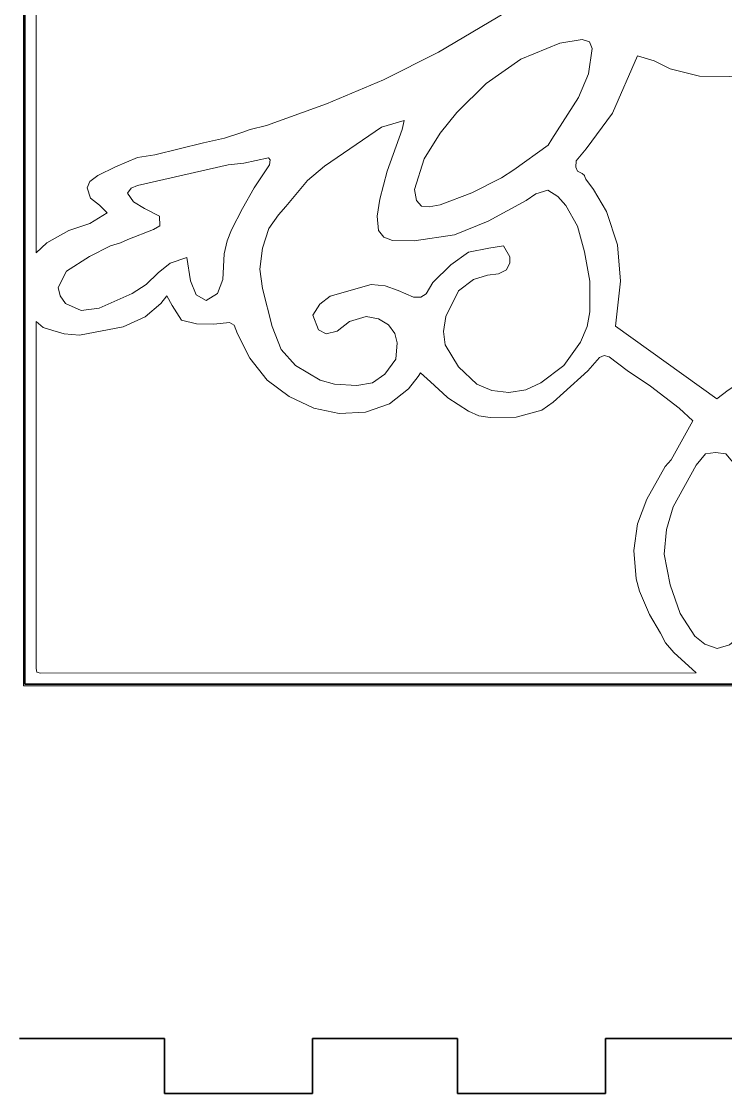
# Model space of a CAD drawing. Header units: millimetres. Extents: x -423 to 44, y -358 to 68.
# Drawn here: x -316.2 to -277.8, y -357.7 to -299.2 of the extents above; entities that cross this region are included whole.
import ezdxf

# ---------------------------------------------------------------- set-up
doc = ezdxf.new("R2010")
doc.units = ezdxf.units.MM
doc.header["$MEASUREMENT"] = 0
doc.layers.add('Capa 1', color=7, linetype='Continuous')

msp = doc.modelspace()

# ---------------------------------------------------------------- linework, layer by layer
at = {"layer": 'Capa 1', "color": 250, "lineweight": 5}
for points, knots in [([(-316.1, -335.45), (-316.1, -335.45), (-240.4, -335.45), (-240.4, -335.45), (-240.4, -335.45), (-240.4, -335.45), (-240.4, -259.75), (-240.4, -259.75), (-240.4, -259.75), (-240.4, -259.75), (-316.1, -259.75), (-316.1, -259.75), (-316.1, -259.75), (-316.1, -259.75), (-316.1, -335.45), (-316.1, -335.45)], [0, 0, 0, 0, 0.2, 0.2, 0.2, 0.2, 0.4, 0.4, 0.4, 0.4, 0.6, 0.6, 0.6, 0.6, 1, 1, 1, 1]), ([(-315.4, -311.8), (-315.4, -311.8), (-314.825, -311.25), (-314.825, -311.25), (-314.825, -311.25), (-314.825, -311.25), (-313.625, -310.575), (-313.625, -310.575), (-313.625, -310.575), (-313.625, -310.575), (-312.475, -310.2), (-312.475, -310.2), (-312.475, -310.2), (-312.475, -310.2), (-311.525, -309.625), (-311.525, -309.625), (-311.525, -309.625), (-311.525, -309.625), (-311.95, -309.2), (-311.95, -309.2), (-311.95, -309.2), (-311.95, -309.2), (-312.45, -308.825), (-312.45, -308.825), (-312.45, -308.825), (-312.45, -308.825), (-312.625, -308.25), (-312.625, -308.25), (-312.625, -308.25), (-312.625, -308.25), (-312.475, -307.9), (-312.475, -307.9), (-312.475, -307.9), (-312.475, -307.9), (-312.05, -307.575), (-312.05, -307.575), (-312.05, -307.575), (-312.05, -307.575), (-311.075, -307.1), (-311.075, -307.1), (-311.075, -307.1), (-311.075, -307.1), (-309.875, -306.6), (-309.875, -306.6), (-309.875, -306.6), (-309.875, -306.6), (-308.925, -306.45), (-308.925, -306.45), (-308.925, -306.45), (-308.925, -306.45), (-306.275, -305.8), (-306.275, -305.8), (-306.275, -305.8), (-306.275, -305.8), (-305.125, -305.55), (-305.125, -305.55), (-305.125, -305.55), (-305.125, -305.55), (-304.175, -305.225), (-304.175, -305.225), (-304.175, -305.225), (-304.175, -305.225), (-303.725, -305.075), (-303.725, -305.075), (-303.725, -305.075), (-303.725, -305.075), (-302.825, -304.85), (-302.825, -304.85), (-302.825, -304.85), (-302.825, -304.85), (-299.55, -303.675), (-299.55, -303.675), (-299.55, -303.675), (-299.55, -303.675), (-296.45, -302.35), (-296.45, -302.35), (-296.45, -302.35), (-296.45, -302.35), (-293.45, -300.85), (-293.45, -300.85), (-293.45, -300.85), (-293.45, -300.85), (-289.3, -298.4), (-289.3, -298.4), (-289.3, -298.4), (-289.3, -298.4), (-287.85, -297.5999), (-287.85, -297.5999), (-287.85, -297.5999), (-287.85, -297.5999), (-288.4749, -297.125), (-288.4749, -297.125), (-288.4749, -297.125), (-288.4749, -297.125), (-289.2, -296.775), (-289.2, -296.775), (-289.2, -296.775), (-289.2, -296.775), (-291.95, -295.1), (-291.95, -295.1), (-291.95, -295.1), (-291.95, -295.1), (-296.35, -292.825), (-296.35, -292.825), (-296.35, -292.825), (-296.35, -292.825), (-299.475, -291.4499), (-299.475, -291.4499), (-299.475, -291.4499), (-299.475, -291.4499), (-304.45, -289.825), (-304.45, -289.825), (-304.45, -289.825), (-304.45, -289.825), (-305.25, -289.5), (-305.25, -289.5), (-305.25, -289.5), (-305.25, -289.5), (-306.2, -289.3), (-306.2, -289.3), (-306.2, -289.3), (-306.2, -289.3), (-308.875, -288.65), (-308.875, -288.65), (-308.875, -288.65), (-308.875, -288.65), (-309.875, -288.5), (-309.875, -288.5), (-309.875, -288.5), (-309.875, -288.5), (-311.225, -287.975), (-311.225, -287.975), (-311.225, -287.975), (-311.225, -287.975), (-312.475, -287.2), (-312.475, -287.2), (-312.475, -287.2), (-312.475, -287.2), (-312.625, -286.625), (-312.625, -286.625), (-312.625, -286.625), (-312.625, -286.625), (-312.15, -286.05), (-312.15, -286.05), (-312.15, -286.05), (-312.15, -286.05), (-311.8, -285.825), (-311.8, -285.825), (-311.8, -285.825), (-311.8, -285.825), (-311.525, -285.475), (-311.525, -285.475), (-311.525, -285.475), (-311.525, -285.475), (-311.825, -285.175), (-311.825, -285.175), (-311.825, -285.175), (-311.825, -285.175), (-312.2, -285.05), (-312.2, -285.05), (-312.2, -285.05), (-312.2, -285.05), (-313.0749, -284.75), (-313.0749, -284.75), (-313.0749, -284.75), (-313.0749, -284.75), (-314.325, -284.175), (-314.325, -284.175), (-314.325, -284.175), (-314.325, -284.175), (-315.4, -283.275), (-315.4, -283.275), (-315.4, -283.275), (-315.4, -283.275), (-315.4, -311.8), (-315.4, -311.8)], [0, 0, 0, 0, 0.0222222, 0.0222222, 0.0222222, 0.0222222, 0.0444444, 0.0444444, 0.0444444, 0.0444444, 0.0666667, 0.0666667, 0.0666667, 0.0666667, 0.0888889, 0.0888889, 0.0888889, 0.0888889, 0.1111111, 0.1111111, 0.1111111, 0.1111111, 0.1333333, 0.1333333, 0.1333333, 0.1333333, 0.1555556, 0.1555556, 0.1555556, 0.1555556, 0.1777778, 0.1777778, 0.1777778, 0.1777778, 0.2, 0.2, 0.2, 0.2, 0.2222222, 0.2222222, 0.2222222, 0.2222222, 0.2444444, 0.2444444, 0.2444444, 0.2444444, 0.2666667, 0.2666667, 0.2666667, 0.2666667, 0.2888889, 0.2888889, 0.2888889, 0.2888889, 0.3111111, 0.3111111, 0.3111111, 0.3111111, 0.3333333, 0.3333333, 0.3333333, 0.3333333, 0.3555556, 0.3555556, 0.3555556, 0.3555556, 0.3777778, 0.3777778, 0.3777778, 0.3777778, 0.4, 0.4, 0.4, 0.4, 0.4222222, 0.4222222, 0.4222222, 0.4222222, 0.4444444, 0.4444444, 0.4444444, 0.4444444, 0.4666667, 0.4666667, 0.4666667, 0.4666667, 0.4888889, 0.4888889, 0.4888889, 0.4888889, 0.5111111, 0.5111111, 0.5111111, 0.5111111, 0.5333333, 0.5333333, 0.5333333, 0.5333333, 0.5555556, 0.5555556, 0.5555556, 0.5555556, 0.5777778, 0.5777778, 0.5777778, 0.5777778, 0.6, 0.6, 0.6, 0.6, 0.6222222, 0.6222222, 0.6222222, 0.6222222, 0.6444444, 0.6444444, 0.6444444, 0.6444444, 0.6666667, 0.6666667, 0.6666667, 0.6666667, 0.6888889, 0.6888889, 0.6888889, 0.6888889, 0.7111111, 0.7111111, 0.7111111, 0.7111111, 0.7333333, 0.7333333, 0.7333333, 0.7333333, 0.7555556, 0.7555556, 0.7555556, 0.7555556, 0.7777778, 0.7777778, 0.7777778, 0.7777778, 0.8, 0.8, 0.8, 0.8, 0.8222222, 0.8222222, 0.8222222, 0.8222222, 0.8444444, 0.8444444, 0.8444444, 0.8444444, 0.8666667, 0.8666667, 0.8666667, 0.8666667, 0.8888889, 0.8888889, 0.8888889, 0.8888889, 0.9111111, 0.9111111, 0.9111111, 0.9111111, 0.9333333, 0.9333333, 0.9333333, 0.9333333, 0.9555556, 0.9555556, 0.9555556, 0.9555556, 1, 1, 1, 1]), ([(-294.75, -308.35), (-294.75, -308.35), (-294.65, -308.95), (-294.65, -308.95), (-294.65, -308.95), (-294.65, -308.95), (-294.375, -309.25), (-294.375, -309.25), (-294.375, -309.25), (-294.375, -309.25), (-293.95, -309.3), (-293.95, -309.3), (-293.95, -309.3), (-293.95, -309.3), (-293.35, -309.175), (-293.35, -309.175), (-293.35, -309.175), (-293.35, -309.175), (-291.625, -308.525), (-291.625, -308.525), (-291.625, -308.525), (-291.625, -308.525), (-290, -307.7), (-290, -307.7), (-290, -307.7), (-290, -307.7), (-289.325, -307.275), (-289.325, -307.275), (-289.325, -307.275), (-289.325, -307.275), (-287.45, -305.925), (-287.45, -305.925), (-287.45, -305.925), (-287.45, -305.925), (-287.25, -305.6), (-287.25, -305.6), (-287.25, -305.6), (-287.25, -305.6), (-285.8, -303.325), (-285.8, -303.325), (-285.8, -303.325), (-285.8, -303.325), (-285.25, -302.025), (-285.25, -302.025), (-285.25, -302.025), (-285.25, -302.025), (-285.05, -300.65), (-285.05, -300.65), (-285.05, -300.65), (-285.05, -300.65), (-285.2, -300.275), (-285.2, -300.275), (-285.2, -300.275), (-285.2, -300.275), (-285.6, -300.15), (-285.6, -300.15), (-285.6, -300.15), (-285.6, -300.15), (-286.825, -300.35), (-286.825, -300.35), (-286.825, -300.35), (-286.825, -300.35), (-288.95, -301.225), (-288.95, -301.225), (-288.95, -301.225), (-288.95, -301.225), (-290.8499, -302.55), (-290.8499, -302.55), (-290.8499, -302.55), (-290.8499, -302.55), (-292.45, -304.1499), (-292.45, -304.1499), (-292.45, -304.1499), (-292.45, -304.1499), (-293.35, -305.275), (-293.35, -305.275), (-293.35, -305.275), (-293.35, -305.275), (-294.2249, -306.675), (-294.2249, -306.675), (-294.2249, -306.675), (-294.2249, -306.675), (-294.75, -308.35), (-294.75, -308.35)], [0, 0, 0, 0, 0.0454545, 0.0454545, 0.0454545, 0.0454545, 0.0909091, 0.0909091, 0.0909091, 0.0909091, 0.1363636, 0.1363636, 0.1363636, 0.1363636, 0.1818182, 0.1818182, 0.1818182, 0.1818182, 0.2272727, 0.2272727, 0.2272727, 0.2272727, 0.2727273, 0.2727273, 0.2727273, 0.2727273, 0.3181818, 0.3181818, 0.3181818, 0.3181818, 0.3636364, 0.3636364, 0.3636364, 0.3636364, 0.4090909, 0.4090909, 0.4090909, 0.4090909, 0.4545455, 0.4545455, 0.4545455, 0.4545455, 0.5, 0.5, 0.5, 0.5, 0.5454545, 0.5454545, 0.5454545, 0.5454545, 0.5909091, 0.5909091, 0.5909091, 0.5909091, 0.6363636, 0.6363636, 0.6363636, 0.6363636, 0.6818182, 0.6818182, 0.6818182, 0.6818182, 0.7272727, 0.7272727, 0.7272727, 0.7272727, 0.7727273, 0.7727273, 0.7727273, 0.7727273, 0.8181818, 0.8181818, 0.8181818, 0.8181818, 0.8636364, 0.8636364, 0.8636364, 0.8636364, 0.9090909, 0.9090909, 0.9090909, 0.9090909, 1, 1, 1, 1]), ([(-283.5, -313.35), (-283.5, -313.35), (-283.775, -315.8), (-283.775, -315.8), (-283.775, -315.8), (-283.775, -315.8), (-278.25, -319.775), (-278.25, -319.775), (-278.25, -319.775), (-278.25, -319.775), (-277.625, -319.3), (-277.625, -319.3), (-277.625, -319.3), (-277.625, -319.3), (-274.825, -317.45), (-274.825, -317.45), (-274.825, -317.45), (-274.825, -317.45), (-272.75, -316), (-272.75, -316), (-272.75, -316), (-272.75, -316), (-273, -313.7), (-273, -313.7), (-273, -313.7), (-273, -313.7), (-272.825, -311.4), (-272.825, -311.4), (-272.825, -311.4), (-272.825, -311.4), (-272.575, -310.55), (-272.575, -310.55), (-272.575, -310.55), (-272.575, -310.55), (-272.1, -309.425), (-272.1, -309.425), (-272.1, -309.425), (-272.1, -309.425), (-271.725, -308.775), (-271.725, -308.775), (-271.725, -308.775), (-271.725, -308.775), (-271.525, -308.4), (-271.525, -308.4), (-271.525, -308.4), (-271.525, -308.4), (-271.075, -307.75), (-271.075, -307.75), (-271.075, -307.75), (-271.075, -307.75), (-270.7, -307.425), (-270.7, -307.425), (-270.7, -307.425), (-270.7, -307.425), (-270.55, -307.15), (-270.55, -307.15), (-270.55, -307.15), (-270.55, -307.15), (-270.775, -306.5), (-270.775, -306.5), (-270.775, -306.5), (-270.775, -306.5), (-271.225, -306.1249), (-271.225, -306.1249), (-271.225, -306.1249), (-271.225, -306.1249), (-271.475, -305.8), (-271.475, -305.8), (-271.475, -305.8), (-271.475, -305.8), (-272.9, -303.675), (-272.9, -303.675), (-272.9, -303.675), (-272.9, -303.675), (-273.975, -301.1749), (-273.975, -301.1749), (-273.975, -301.1749), (-273.975, -301.1749), (-274.55, -301.325), (-274.55, -301.325), (-274.55, -301.325), (-274.55, -301.325), (-275.275, -301.675), (-275.275, -301.675), (-275.275, -301.675), (-275.275, -301.675), (-276.225, -302.025), (-276.225, -302.025), (-276.225, -302.025), (-276.225, -302.025), (-277.575, -302.175), (-277.575, -302.175), (-277.575, -302.175), (-277.575, -302.175), (-279.2, -302.15), (-279.2, -302.15), (-279.2, -302.15), (-279.2, -302.15), (-280.8, -301.75), (-280.8, -301.75), (-280.8, -301.75), (-280.8, -301.75), (-281.675, -301.325), (-281.675, -301.325), (-281.675, -301.325), (-281.675, -301.325), (-282.575, -301.05), (-282.575, -301.05), (-282.575, -301.05), (-282.575, -301.05), (-283.95, -304.175), (-283.95, -304.175), (-283.95, -304.175), (-283.95, -304.175), (-285.375, -306.1249), (-285.375, -306.1249), (-285.375, -306.1249), (-285.375, -306.1249), (-285.925, -306.775), (-285.925, -306.775), (-285.925, -306.775), (-285.925, -306.775), (-285.95, -307.1249), (-285.95, -307.1249), (-285.95, -307.1249), (-285.95, -307.1249), (-285.85, -307.35), (-285.85, -307.35), (-285.85, -307.35), (-285.85, -307.35), (-285.6, -307.475), (-285.6, -307.475), (-285.6, -307.475), (-285.6, -307.475), (-285.475, -307.575), (-285.475, -307.575), (-285.475, -307.575), (-285.475, -307.575), (-285.475, -307.6), (-285.475, -307.6), (-285.475, -307.6), (-285.475, -307.6), (-285.4, -307.775), (-285.4, -307.775), (-285.4, -307.775), (-285.4, -307.775), (-284.975, -308.35), (-284.975, -308.35), (-284.975, -308.35), (-284.975, -308.35), (-284.275, -309.55), (-284.275, -309.55), (-284.275, -309.55), (-284.275, -309.55), (-283.675, -311.375), (-283.675, -311.375), (-283.675, -311.375), (-283.675, -311.375), (-283.5, -313.35), (-283.5, -313.35)], [0, 0, 0, 0, 0.0243902, 0.0243902, 0.0243902, 0.0243902, 0.0487805, 0.0487805, 0.0487805, 0.0487805, 0.0731707, 0.0731707, 0.0731707, 0.0731707, 0.097561, 0.097561, 0.097561, 0.097561, 0.1219512, 0.1219512, 0.1219512, 0.1219512, 0.1463415, 0.1463415, 0.1463415, 0.1463415, 0.1707317, 0.1707317, 0.1707317, 0.1707317, 0.195122, 0.195122, 0.195122, 0.195122, 0.2195122, 0.2195122, 0.2195122, 0.2195122, 0.2439024, 0.2439024, 0.2439024, 0.2439024, 0.2682927, 0.2682927, 0.2682927, 0.2682927, 0.2926829, 0.2926829, 0.2926829, 0.2926829, 0.3170732, 0.3170732, 0.3170732, 0.3170732, 0.3414634, 0.3414634, 0.3414634, 0.3414634, 0.3658537, 0.3658537, 0.3658537, 0.3658537, 0.3902439, 0.3902439, 0.3902439, 0.3902439, 0.4146341, 0.4146341, 0.4146341, 0.4146341, 0.4390244, 0.4390244, 0.4390244, 0.4390244, 0.4634146, 0.4634146, 0.4634146, 0.4634146, 0.4878049, 0.4878049, 0.4878049, 0.4878049, 0.5121951, 0.5121951, 0.5121951, 0.5121951, 0.5365854, 0.5365854, 0.5365854, 0.5365854, 0.5609756, 0.5609756, 0.5609756, 0.5609756, 0.5853659, 0.5853659, 0.5853659, 0.5853659, 0.6097561, 0.6097561, 0.6097561, 0.6097561, 0.6341463, 0.6341463, 0.6341463, 0.6341463, 0.6585366, 0.6585366, 0.6585366, 0.6585366, 0.6829268, 0.6829268, 0.6829268, 0.6829268, 0.7073171, 0.7073171, 0.7073171, 0.7073171, 0.7317073, 0.7317073, 0.7317073, 0.7317073, 0.7560976, 0.7560976, 0.7560976, 0.7560976, 0.7804878, 0.7804878, 0.7804878, 0.7804878, 0.804878, 0.804878, 0.804878, 0.804878, 0.8292683, 0.8292683, 0.8292683, 0.8292683, 0.8536585, 0.8536585, 0.8536585, 0.8536585, 0.8780488, 0.8780488, 0.8780488, 0.8780488, 0.902439, 0.902439, 0.902439, 0.902439, 0.9268293, 0.9268293, 0.9268293, 0.9268293, 0.9512195, 0.9512195, 0.9512195, 0.9512195, 1, 1, 1, 1]), ([(-297.9, -319.05), (-297.9, -319.05), (-297.05, -318.9), (-297.05, -318.9), (-297.05, -318.9), (-297.05, -318.9), (-296.375, -318.425), (-296.375, -318.425), (-296.375, -318.425), (-296.375, -318.425), (-295.775, -317.6), (-295.775, -317.6), (-295.775, -317.6), (-295.775, -317.6), (-295.7, -316.725), (-295.7, -316.725), (-295.7, -316.725), (-295.7, -316.725), (-295.825, -316.2), (-295.825, -316.2), (-295.825, -316.2), (-295.825, -316.2), (-296.175, -315.725), (-296.175, -315.725), (-296.175, -315.725), (-296.175, -315.725), (-296.725, -315.4), (-296.725, -315.4), (-296.725, -315.4), (-296.725, -315.4), (-297.3999, -315.275), (-297.3999, -315.275), (-297.3999, -315.275), (-297.3999, -315.275), (-298.3, -315.55), (-298.3, -315.55), (-298.3, -315.55), (-298.3, -315.55), (-298.975, -316.075), (-298.975, -316.075), (-298.975, -316.075), (-298.975, -316.075), (-299.575, -316.225), (-299.575, -316.225), (-299.575, -316.225), (-299.575, -316.225), (-300, -316), (-300, -316), (-300, -316), (-300, -316), (-300.3, -315.2), (-300.3, -315.2), (-300.3, -315.2), (-300.3, -315.2), (-299.925, -314.6), (-299.925, -314.6), (-299.925, -314.6), (-299.925, -314.6), (-299.35, -314.175), (-299.35, -314.175), (-299.35, -314.175), (-299.35, -314.175), (-297.125, -313.525), (-297.125, -313.525), (-297.125, -313.525), (-297.125, -313.525), (-296.35, -313.6), (-296.35, -313.6), (-296.35, -313.6), (-296.35, -313.6), (-295.65, -313.85), (-295.65, -313.85), (-295.65, -313.85), (-295.65, -313.85), (-294.8, -314.225), (-294.8, -314.225), (-294.8, -314.225), (-294.8, -314.225), (-294.4, -314.225), (-294.4, -314.225), (-294.4, -314.225), (-294.4, -314.225), (-294.125, -314.05), (-294.125, -314.05), (-294.125, -314.05), (-294.125, -314.05), (-293.75, -313.425), (-293.75, -313.425), (-293.75, -313.425), (-293.75, -313.425), (-292.775, -312.45), (-292.775, -312.45), (-292.775, -312.45), (-292.775, -312.45), (-291.8, -311.775), (-291.8, -311.775), (-291.8, -311.775), (-291.8, -311.775), (-290.7, -311.55), (-290.7, -311.55), (-290.7, -311.55), (-290.7, -311.55), (-289.9, -311.425), (-289.9, -311.425), (-289.9, -311.425), (-289.9, -311.425), (-289.55, -312.025), (-289.55, -312.025), (-289.55, -312.025), (-289.55, -312.025), (-289.55, -312.35), (-289.55, -312.35), (-289.55, -312.35), (-289.55, -312.35), (-289.725, -312.725), (-289.725, -312.725), (-289.725, -312.725), (-289.725, -312.725), (-290.175, -312.95), (-290.175, -312.95), (-290.175, -312.95), (-290.175, -312.95), (-290.775, -313.025), (-290.775, -313.025), (-290.775, -313.025), (-290.775, -313.025), (-291.525, -313.25), (-291.525, -313.25), (-291.525, -313.25), (-291.525, -313.25), (-292.35, -313.8749), (-292.35, -313.8749), (-292.35, -313.8749), (-292.35, -313.8749), (-293.05, -315.275), (-293.05, -315.275), (-293.05, -315.275), (-293.05, -315.275), (-293.175, -316.1), (-293.175, -316.1), (-293.175, -316.1), (-293.175, -316.1), (-293.075, -316.825), (-293.075, -316.825), (-293.075, -316.825), (-293.075, -316.825), (-292.35, -318.025), (-292.35, -318.025), (-292.35, -318.025), (-292.35, -318.025), (-291.35, -318.975), (-291.35, -318.975), (-291.35, -318.975), (-291.35, -318.975), (-290.525, -319.325), (-290.525, -319.325), (-290.525, -319.325), (-290.525, -319.325), (-289.6, -319.4249), (-289.6, -319.4249), (-289.6, -319.4249), (-289.6, -319.4249), (-288.6749, -319.275), (-288.6749, -319.275), (-288.6749, -319.275), (-288.6749, -319.275), (-287.85, -318.9), (-287.85, -318.9), (-287.85, -318.9), (-287.85, -318.9), (-286.6, -317.95), (-286.6, -317.95), (-286.6, -317.95), (-286.6, -317.95), (-285.7, -316.675), (-285.7, -316.675), (-285.7, -316.675), (-285.7, -316.675), (-285.325, -315.825), (-285.325, -315.825), (-285.325, -315.825), (-285.325, -315.825), (-285.175, -315.025), (-285.175, -315.025), (-285.175, -315.025), (-285.175, -315.025), (-285.175, -313.35), (-285.175, -313.35), (-285.175, -313.35), (-285.175, -313.35), (-285.475, -311.75), (-285.475, -311.75), (-285.475, -311.75), (-285.475, -311.75), (-285.85, -310.35), (-285.85, -310.35), (-285.85, -310.35), (-285.85, -310.35), (-286.5, -309.225), (-286.5, -309.225), (-286.5, -309.225), (-286.5, -309.225), (-286.925, -308.725), (-286.925, -308.725), (-286.925, -308.725), (-286.925, -308.725), (-287.4749, -308.375), (-287.4749, -308.375), (-287.4749, -308.375), (-287.4749, -308.375), (-288.125, -308.575), (-288.125, -308.575), (-288.125, -308.575), (-288.125, -308.575), (-288.65, -308.95), (-288.65, -308.95), (-288.65, -308.95), (-288.65, -308.95), (-290.725, -310.075), (-290.725, -310.075), (-290.725, -310.075), (-290.725, -310.075), (-292.575, -310.825), (-292.575, -310.825), (-292.575, -310.825), (-292.575, -310.825), (-294.775, -311.15), (-294.775, -311.15), (-294.775, -311.15), (-294.775, -311.15), (-295.95, -311.125), (-295.95, -311.125), (-295.95, -311.125), (-295.95, -311.125), (-296.425, -310.95), (-296.425, -310.95), (-296.425, -310.95), (-296.425, -310.95), (-296.725, -310.575), (-296.725, -310.575), (-296.725, -310.575), (-296.725, -310.575), (-296.7999, -309.8), (-296.7999, -309.8), (-296.7999, -309.8), (-296.7999, -309.8), (-296.65, -308.875), (-296.65, -308.875), (-296.65, -308.875), (-296.65, -308.875), (-296.25, -307.35), (-296.25, -307.35), (-296.25, -307.35), (-296.25, -307.35), (-295.425, -305.075), (-295.425, -305.075), (-295.425, -305.075), (-295.425, -305.075), (-295.325, -304.575), (-295.325, -304.575), (-295.325, -304.575), (-295.325, -304.575), (-296.55, -304.95), (-296.55, -304.95), (-296.55, -304.95), (-296.55, -304.95), (-299.675, -307.075), (-299.675, -307.075), (-299.675, -307.075), (-299.675, -307.075), (-300.6, -307.85), (-300.6, -307.85), (-300.6, -307.85), (-300.6, -307.85), (-301.775, -309.275), (-301.775, -309.275), (-301.775, -309.275), (-301.775, -309.275), (-302.175, -309.725), (-302.175, -309.725), (-302.175, -309.725), (-302.175, -309.725), (-302.7, -310.475), (-302.7, -310.475), (-302.7, -310.475), (-302.7, -310.475), (-303.05, -311.55), (-303.05, -311.55), (-303.05, -311.55), (-303.05, -311.55), (-303.2, -312.7), (-303.2, -312.7), (-303.2, -312.7), (-303.2, -312.7), (-303.05, -313.75), (-303.05, -313.75), (-303.05, -313.75), (-303.05, -313.75), (-302.525, -315.825), (-302.525, -315.825), (-302.525, -315.825), (-302.525, -315.825), (-302.025, -317.075), (-302.025, -317.075), (-302.025, -317.075), (-302.025, -317.075), (-301.25, -317.95), (-301.25, -317.95), (-301.25, -317.95), (-301.25, -317.95), (-299.9, -318.75), (-299.9, -318.75), (-299.9, -318.75), (-299.9, -318.75), (-299.125, -318.975), (-299.125, -318.975), (-299.125, -318.975), (-299.125, -318.975), (-297.9, -319.05), (-297.9, -319.05)], [0, 0, 0, 0, 0.0123457, 0.0123457, 0.0123457, 0.0123457, 0.0246914, 0.0246914, 0.0246914, 0.0246914, 0.037037, 0.037037, 0.037037, 0.037037, 0.0493827, 0.0493827, 0.0493827, 0.0493827, 0.0617284, 0.0617284, 0.0617284, 0.0617284, 0.0740741, 0.0740741, 0.0740741, 0.0740741, 0.0864198, 0.0864198, 0.0864198, 0.0864198, 0.0987654, 0.0987654, 0.0987654, 0.0987654, 0.1111111, 0.1111111, 0.1111111, 0.1111111, 0.1234568, 0.1234568, 0.1234568, 0.1234568, 0.1358025, 0.1358025, 0.1358025, 0.1358025, 0.1481481, 0.1481481, 0.1481481, 0.1481481, 0.1604938, 0.1604938, 0.1604938, 0.1604938, 0.1728395, 0.1728395, 0.1728395, 0.1728395, 0.1851852, 0.1851852, 0.1851852, 0.1851852, 0.1975309, 0.1975309, 0.1975309, 0.1975309, 0.2098765, 0.2098765, 0.2098765, 0.2098765, 0.2222222, 0.2222222, 0.2222222, 0.2222222, 0.2345679, 0.2345679, 0.2345679, 0.2345679, 0.2469136, 0.2469136, 0.2469136, 0.2469136, 0.2592593, 0.2592593, 0.2592593, 0.2592593, 0.2716049, 0.2716049, 0.2716049, 0.2716049, 0.2839506, 0.2839506, 0.2839506, 0.2839506, 0.2962963, 0.2962963, 0.2962963, 0.2962963, 0.308642, 0.308642, 0.308642, 0.308642, 0.3209877, 0.3209877, 0.3209877, 0.3209877, 0.3333333, 0.3333333, 0.3333333, 0.3333333, 0.345679, 0.345679, 0.345679, 0.345679, 0.3580247, 0.3580247, 0.3580247, 0.3580247, 0.3703704, 0.3703704, 0.3703704, 0.3703704, 0.382716, 0.382716, 0.382716, 0.382716, 0.3950617, 0.3950617, 0.3950617, 0.3950617, 0.4074074, 0.4074074, 0.4074074, 0.4074074, 0.4197531, 0.4197531, 0.4197531, 0.4197531, 0.4320988, 0.4320988, 0.4320988, 0.4320988, 0.4444444, 0.4444444, 0.4444444, 0.4444444, 0.4567901, 0.4567901, 0.4567901, 0.4567901, 0.4691358, 0.4691358, 0.4691358, 0.4691358, 0.4814815, 0.4814815, 0.4814815, 0.4814815, 0.4938272, 0.4938272, 0.4938272, 0.4938272, 0.5061728, 0.5061728, 0.5061728, 0.5061728, 0.5185185, 0.5185185, 0.5185185, 0.5185185, 0.5308642, 0.5308642, 0.5308642, 0.5308642, 0.5432099, 0.5432099, 0.5432099, 0.5432099, 0.5555556, 0.5555556, 0.5555556, 0.5555556, 0.5679012, 0.5679012, 0.5679012, 0.5679012, 0.5802469, 0.5802469, 0.5802469, 0.5802469, 0.5925926, 0.5925926, 0.5925926, 0.5925926, 0.6049383, 0.6049383, 0.6049383, 0.6049383, 0.617284, 0.617284, 0.617284, 0.617284, 0.6296296, 0.6296296, 0.6296296, 0.6296296, 0.6419753, 0.6419753, 0.6419753, 0.6419753, 0.654321, 0.654321, 0.654321, 0.654321, 0.6666667, 0.6666667, 0.6666667, 0.6666667, 0.6790123, 0.6790123, 0.6790123, 0.6790123, 0.691358, 0.691358, 0.691358, 0.691358, 0.7037037, 0.7037037, 0.7037037, 0.7037037, 0.7160494, 0.7160494, 0.7160494, 0.7160494, 0.7283951, 0.7283951, 0.7283951, 0.7283951, 0.7407407, 0.7407407, 0.7407407, 0.7407407, 0.7530864, 0.7530864, 0.7530864, 0.7530864, 0.7654321, 0.7654321, 0.7654321, 0.7654321, 0.7777778, 0.7777778, 0.7777778, 0.7777778, 0.7901235, 0.7901235, 0.7901235, 0.7901235, 0.8024691, 0.8024691, 0.8024691, 0.8024691, 0.8148148, 0.8148148, 0.8148148, 0.8148148, 0.8271605, 0.8271605, 0.8271605, 0.8271605, 0.8395062, 0.8395062, 0.8395062, 0.8395062, 0.8518519, 0.8518519, 0.8518519, 0.8518519, 0.8641975, 0.8641975, 0.8641975, 0.8641975, 0.8765432, 0.8765432, 0.8765432, 0.8765432, 0.8888889, 0.8888889, 0.8888889, 0.8888889, 0.9012346, 0.9012346, 0.9012346, 0.9012346, 0.9135802, 0.9135802, 0.9135802, 0.9135802, 0.9259259, 0.9259259, 0.9259259, 0.9259259, 0.9382716, 0.9382716, 0.9382716, 0.9382716, 0.9506173, 0.9506173, 0.9506173, 0.9506173, 0.962963, 0.962963, 0.962963, 0.962963, 0.9753086, 0.9753086, 0.9753086, 0.9753086, 1, 1, 1, 1]), ([(-308.65, -310.325), (-308.65, -310.325), (-309, -310.525), (-309, -310.525), (-309, -310.525), (-309, -310.525), (-310.4, -311.075), (-310.4, -311.075), (-310.4, -311.075), (-310.4, -311.075), (-310.8, -311.25), (-310.8, -311.25), (-310.8, -311.25), (-310.8, -311.25), (-311.35, -311.425), (-311.35, -311.425), (-311.35, -311.425), (-311.35, -311.425), (-312.5, -312), (-312.5, -312), (-312.5, -312), (-312.5, -312), (-313.75, -312.8), (-313.75, -312.8), (-313.75, -312.8), (-313.75, -312.8), (-314.2, -313.7), (-314.2, -313.7), (-314.2, -313.7), (-314.2, -313.7), (-314.1, -314.15), (-314.1, -314.15), (-314.1, -314.15), (-314.1, -314.15), (-313.8, -314.575), (-313.8, -314.575), (-313.8, -314.575), (-313.8, -314.575), (-312.95, -314.95), (-312.95, -314.95), (-312.95, -314.95), (-312.95, -314.95), (-311.975, -314.825), (-311.975, -314.825), (-311.975, -314.825), (-311.975, -314.825), (-310.175, -314.025), (-310.175, -314.025), (-310.175, -314.025), (-310.175, -314.025), (-309.4, -313.525), (-309.4, -313.525), (-309.4, -313.525), (-309.4, -313.525), (-308.75, -312.9), (-308.75, -312.9), (-308.75, -312.9), (-308.75, -312.9), (-308.1, -312.375), (-308.1, -312.375), (-308.1, -312.375), (-308.1, -312.375), (-307.175, -312.05), (-307.175, -312.05), (-307.175, -312.05), (-307.175, -312.05), (-306.975, -313.325), (-306.975, -313.325), (-306.975, -313.325), (-306.975, -313.325), (-306.675, -314.1), (-306.675, -314.1), (-306.675, -314.1), (-306.675, -314.1), (-306.125, -314.4), (-306.125, -314.4), (-306.125, -314.4), (-306.125, -314.4), (-305.5, -314.025), (-305.5, -314.025), (-305.5, -314.025), (-305.5, -314.025), (-305.225, -313.25), (-305.225, -313.25), (-305.225, -313.25), (-305.225, -313.25), (-305.15, -311.85), (-305.15, -311.85), (-305.15, -311.85), (-305.15, -311.85), (-304.975, -311.15), (-304.975, -311.15), (-304.975, -311.15), (-304.975, -311.15), (-304.75, -310.55), (-304.75, -310.55), (-304.75, -310.55), (-304.75, -310.55), (-304.1499, -309.375), (-304.1499, -309.375), (-304.1499, -309.375), (-304.1499, -309.375), (-303.5, -308.25), (-303.5, -308.25), (-303.5, -308.25), (-303.5, -308.25), (-302.675, -307), (-302.675, -307), (-302.675, -307), (-302.675, -307), (-302.625, -306.7249), (-302.625, -306.7249), (-302.625, -306.7249), (-302.625, -306.7249), (-302.725, -306.625), (-302.725, -306.625), (-302.725, -306.625), (-302.725, -306.625), (-304.075, -306.9), (-304.075, -306.9), (-304.075, -306.9), (-304.075, -306.9), (-304.925, -307), (-304.925, -307), (-304.925, -307), (-304.925, -307), (-309.875, -308.125), (-309.875, -308.125), (-309.875, -308.125), (-309.875, -308.125), (-310.225, -308.275), (-310.225, -308.275), (-310.225, -308.275), (-310.225, -308.275), (-310.425, -308.55), (-310.425, -308.55), (-310.425, -308.55), (-310.425, -308.55), (-310.0999, -309.025), (-310.0999, -309.025), (-310.0999, -309.025), (-310.0999, -309.025), (-309.5, -309.375), (-309.5, -309.375), (-309.5, -309.375), (-309.5, -309.375), (-308.675, -309.8), (-308.675, -309.8), (-308.675, -309.8), (-308.675, -309.8), (-308.65, -310.325), (-308.65, -310.325)], [0, 0, 0, 0, 0.025641, 0.025641, 0.025641, 0.025641, 0.0512821, 0.0512821, 0.0512821, 0.0512821, 0.0769231, 0.0769231, 0.0769231, 0.0769231, 0.1025641, 0.1025641, 0.1025641, 0.1025641, 0.1282051, 0.1282051, 0.1282051, 0.1282051, 0.1538462, 0.1538462, 0.1538462, 0.1538462, 0.1794872, 0.1794872, 0.1794872, 0.1794872, 0.2051282, 0.2051282, 0.2051282, 0.2051282, 0.2307692, 0.2307692, 0.2307692, 0.2307692, 0.2564103, 0.2564103, 0.2564103, 0.2564103, 0.2820513, 0.2820513, 0.2820513, 0.2820513, 0.3076923, 0.3076923, 0.3076923, 0.3076923, 0.3333333, 0.3333333, 0.3333333, 0.3333333, 0.3589744, 0.3589744, 0.3589744, 0.3589744, 0.3846154, 0.3846154, 0.3846154, 0.3846154, 0.4102564, 0.4102564, 0.4102564, 0.4102564, 0.4358974, 0.4358974, 0.4358974, 0.4358974, 0.4615385, 0.4615385, 0.4615385, 0.4615385, 0.4871795, 0.4871795, 0.4871795, 0.4871795, 0.5128205, 0.5128205, 0.5128205, 0.5128205, 0.5384615, 0.5384615, 0.5384615, 0.5384615, 0.5641026, 0.5641026, 0.5641026, 0.5641026, 0.5897436, 0.5897436, 0.5897436, 0.5897436, 0.6153846, 0.6153846, 0.6153846, 0.6153846, 0.6410256, 0.6410256, 0.6410256, 0.6410256, 0.6666667, 0.6666667, 0.6666667, 0.6666667, 0.6923077, 0.6923077, 0.6923077, 0.6923077, 0.7179487, 0.7179487, 0.7179487, 0.7179487, 0.7435897, 0.7435897, 0.7435897, 0.7435897, 0.7692308, 0.7692308, 0.7692308, 0.7692308, 0.7948718, 0.7948718, 0.7948718, 0.7948718, 0.8205128, 0.8205128, 0.8205128, 0.8205128, 0.8461538, 0.8461538, 0.8461538, 0.8461538, 0.8717949, 0.8717949, 0.8717949, 0.8717949, 0.8974359, 0.8974359, 0.8974359, 0.8974359, 0.9230769, 0.9230769, 0.9230769, 0.9230769, 0.9487179, 0.9487179, 0.9487179, 0.9487179, 1, 1, 1, 1]), ([(-313.05, -316.3), (-313.05, -316.3), (-313.8749, -316.225), (-313.8749, -316.225), (-313.8749, -316.225), (-313.8749, -316.225), (-314.5, -316.0499), (-314.5, -316.0499), (-314.5, -316.0499), (-314.5, -316.0499), (-315.025, -315.875), (-315.025, -315.875), (-315.025, -315.875), (-315.025, -315.875), (-315.4, -315.55), (-315.4, -315.55), (-315.4, -315.55), (-315.4, -315.55), (-315.4, -334.5), (-315.4, -334.5), (-315.4, -334.5), (-315.4, -334.5), (-315.375, -334.7), (-315.375, -334.7), (-315.375, -334.7), (-315.375, -334.7), (-315.175, -334.75), (-315.175, -334.75), (-315.175, -334.75), (-315.175, -334.75), (-279.375, -334.725), (-279.375, -334.725), (-279.375, -334.725), (-279.375, -334.725), (-280.6, -333.625), (-280.6, -333.625), (-280.6, -333.625), (-280.6, -333.625), (-281.05, -333.1), (-281.05, -333.1), (-281.05, -333.1), (-281.05, -333.1), (-281.3249, -332.575), (-281.3249, -332.575), (-281.3249, -332.575), (-281.3249, -332.575), (-281.9249, -331.55), (-281.9249, -331.55), (-281.9249, -331.55), (-281.9249, -331.55), (-282.475, -330.275), (-282.475, -330.275), (-282.475, -330.275), (-282.475, -330.275), (-282.65, -329.6), (-282.65, -329.6), (-282.65, -329.6), (-282.65, -329.6), (-282.775, -328.05), (-282.775, -328.05), (-282.775, -328.05), (-282.775, -328.05), (-282.575, -326.6), (-282.575, -326.6), (-282.575, -326.6), (-282.575, -326.6), (-282.075, -325.25), (-282.075, -325.25), (-282.075, -325.25), (-282.075, -325.25), (-281.3249, -323.925), (-281.3249, -323.925), (-281.3249, -323.925), (-281.3249, -323.925), (-281.075, -323.475), (-281.075, -323.475), (-281.075, -323.475), (-281.075, -323.475), (-280.75, -323.1), (-280.75, -323.1), (-280.75, -323.1), (-280.75, -323.1), (-279.55, -320.975), (-279.55, -320.975), (-279.55, -320.975), (-279.55, -320.975), (-280.3, -320.275), (-280.3, -320.275), (-280.3, -320.275), (-280.3, -320.275), (-281.875, -319.075), (-281.875, -319.075), (-281.875, -319.075), (-281.875, -319.075), (-283.15, -318.225), (-283.15, -318.225), (-283.15, -318.225), (-283.15, -318.225), (-284.125, -317.475), (-284.125, -317.475), (-284.125, -317.475), (-284.125, -317.475), (-284.4, -317.4), (-284.4, -317.4), (-284.4, -317.4), (-284.4, -317.4), (-284.65, -317.525), (-284.65, -317.525), (-284.65, -317.525), (-284.65, -317.525), (-285.2999, -318.25), (-285.2999, -318.25), (-285.2999, -318.25), (-285.2999, -318.25), (-286.625, -319.45), (-286.625, -319.45), (-286.625, -319.45), (-286.625, -319.45), (-287.175, -319.95), (-287.175, -319.95), (-287.175, -319.95), (-287.175, -319.95), (-287.8, -320.4), (-287.8, -320.4), (-287.8, -320.4), (-287.8, -320.4), (-289.2, -320.775), (-289.2, -320.775), (-289.2, -320.775), (-289.2, -320.775), (-290.625, -320.8), (-290.625, -320.8), (-290.625, -320.8), (-290.625, -320.8), (-291.2499, -320.7), (-291.2499, -320.7), (-291.2499, -320.7), (-291.2499, -320.7), (-291.8, -320.45), (-291.8, -320.45), (-291.8, -320.45), (-291.8, -320.45), (-292.925, -319.725), (-292.925, -319.725), (-292.925, -319.725), (-292.925, -319.725), (-292.975, -319.675), (-292.975, -319.675), (-292.975, -319.675), (-292.975, -319.675), (-293.875, -318.85), (-293.875, -318.85), (-293.875, -318.85), (-293.875, -318.85), (-294.4249, -318.35), (-294.4249, -318.35), (-294.4249, -318.35), (-294.4249, -318.35), (-294.55, -318.55), (-294.55, -318.55), (-294.55, -318.55), (-294.55, -318.55), (-295.075, -319.2249), (-295.075, -319.2249), (-295.075, -319.2249), (-295.075, -319.2249), (-296.125, -320.05), (-296.125, -320.05), (-296.125, -320.05), (-296.125, -320.05), (-297.425, -320.5), (-297.425, -320.5), (-297.425, -320.5), (-297.425, -320.5), (-298.875, -320.575), (-298.875, -320.575), (-298.875, -320.575), (-298.875, -320.575), (-300.25, -320.275), (-300.25, -320.275), (-300.25, -320.275), (-300.25, -320.275), (-301.6, -319.65), (-301.6, -319.65), (-301.6, -319.65), (-301.6, -319.65), (-302.8, -318.75), (-302.8, -318.75), (-302.8, -318.75), (-302.8, -318.75), (-303.7499, -317.55), (-303.7499, -317.55), (-303.7499, -317.55), (-303.7499, -317.55), (-304.425, -316.225), (-304.425, -316.225), (-304.425, -316.225), (-304.425, -316.225), (-304.6, -315.75), (-304.6, -315.75), (-304.6, -315.75), (-304.6, -315.75), (-304.85, -315.6), (-304.85, -315.6), (-304.85, -315.6), (-304.85, -315.6), (-305.7, -315.7), (-305.7, -315.7), (-305.7, -315.7), (-305.7, -315.7), (-306.65, -315.675), (-306.65, -315.675), (-306.65, -315.675), (-306.65, -315.675), (-307.475, -315.475), (-307.475, -315.475), (-307.475, -315.475), (-307.475, -315.475), (-307.975, -314.675), (-307.975, -314.675), (-307.975, -314.675), (-307.975, -314.675), (-308.275, -314.15), (-308.275, -314.15), (-308.275, -314.15), (-308.275, -314.15), (-308.6, -314.575), (-308.6, -314.575), (-308.6, -314.575), (-308.6, -314.575), (-309.45, -315.3), (-309.45, -315.3), (-309.45, -315.3), (-309.45, -315.3), (-310.65, -315.8499), (-310.65, -315.8499), (-310.65, -315.8499), (-310.65, -315.8499), (-313.05, -316.3), (-313.05, -316.3)], [0, 0, 0, 0, 0.0163934, 0.0163934, 0.0163934, 0.0163934, 0.0327869, 0.0327869, 0.0327869, 0.0327869, 0.0491803, 0.0491803, 0.0491803, 0.0491803, 0.0655738, 0.0655738, 0.0655738, 0.0655738, 0.0819672, 0.0819672, 0.0819672, 0.0819672, 0.0983607, 0.0983607, 0.0983607, 0.0983607, 0.1147541, 0.1147541, 0.1147541, 0.1147541, 0.1311475, 0.1311475, 0.1311475, 0.1311475, 0.147541, 0.147541, 0.147541, 0.147541, 0.1639344, 0.1639344, 0.1639344, 0.1639344, 0.1803279, 0.1803279, 0.1803279, 0.1803279, 0.1967213, 0.1967213, 0.1967213, 0.1967213, 0.2131148, 0.2131148, 0.2131148, 0.2131148, 0.2295082, 0.2295082, 0.2295082, 0.2295082, 0.2459016, 0.2459016, 0.2459016, 0.2459016, 0.2622951, 0.2622951, 0.2622951, 0.2622951, 0.2786885, 0.2786885, 0.2786885, 0.2786885, 0.295082, 0.295082, 0.295082, 0.295082, 0.3114754, 0.3114754, 0.3114754, 0.3114754, 0.3278689, 0.3278689, 0.3278689, 0.3278689, 0.3442623, 0.3442623, 0.3442623, 0.3442623, 0.3606557, 0.3606557, 0.3606557, 0.3606557, 0.3770492, 0.3770492, 0.3770492, 0.3770492, 0.3934426, 0.3934426, 0.3934426, 0.3934426, 0.4098361, 0.4098361, 0.4098361, 0.4098361, 0.4262295, 0.4262295, 0.4262295, 0.4262295, 0.442623, 0.442623, 0.442623, 0.442623, 0.4590164, 0.4590164, 0.4590164, 0.4590164, 0.4754098, 0.4754098, 0.4754098, 0.4754098, 0.4918033, 0.4918033, 0.4918033, 0.4918033, 0.5081967, 0.5081967, 0.5081967, 0.5081967, 0.5245902, 0.5245902, 0.5245902, 0.5245902, 0.5409836, 0.5409836, 0.5409836, 0.5409836, 0.557377, 0.557377, 0.557377, 0.557377, 0.5737705, 0.5737705, 0.5737705, 0.5737705, 0.5901639, 0.5901639, 0.5901639, 0.5901639, 0.6065574, 0.6065574, 0.6065574, 0.6065574, 0.6229508, 0.6229508, 0.6229508, 0.6229508, 0.6393443, 0.6393443, 0.6393443, 0.6393443, 0.6557377, 0.6557377, 0.6557377, 0.6557377, 0.6721311, 0.6721311, 0.6721311, 0.6721311, 0.6885246, 0.6885246, 0.6885246, 0.6885246, 0.704918, 0.704918, 0.704918, 0.704918, 0.7213115, 0.7213115, 0.7213115, 0.7213115, 0.7377049, 0.7377049, 0.7377049, 0.7377049, 0.7540984, 0.7540984, 0.7540984, 0.7540984, 0.7704918, 0.7704918, 0.7704918, 0.7704918, 0.7868852, 0.7868852, 0.7868852, 0.7868852, 0.8032787, 0.8032787, 0.8032787, 0.8032787, 0.8196721, 0.8196721, 0.8196721, 0.8196721, 0.8360656, 0.8360656, 0.8360656, 0.8360656, 0.852459, 0.852459, 0.852459, 0.852459, 0.8688525, 0.8688525, 0.8688525, 0.8688525, 0.8852459, 0.8852459, 0.8852459, 0.8852459, 0.9016393, 0.9016393, 0.9016393, 0.9016393, 0.9180328, 0.9180328, 0.9180328, 0.9180328, 0.9344262, 0.9344262, 0.9344262, 0.9344262, 0.9508197, 0.9508197, 0.9508197, 0.9508197, 0.9672131, 0.9672131, 0.9672131, 0.9672131, 1, 1, 1, 1]), ([(-281.1249, -328.25), (-281.1249, -328.25), (-280.8, -329.925), (-280.8, -329.925), (-280.8, -329.925), (-280.8, -329.925), (-280.25, -331.5), (-280.25, -331.5), (-280.25, -331.5), (-280.25, -331.5), (-279.45, -332.7249), (-279.45, -332.7249), (-279.45, -332.7249), (-279.45, -332.7249), (-278.9, -333.175), (-278.9, -333.175), (-278.9, -333.175), (-278.9, -333.175), (-278.225, -333.4), (-278.225, -333.4), (-278.225, -333.4), (-278.225, -333.4), (-277.55, -333.2), (-277.55, -333.2), (-277.55, -333.2), (-277.55, -333.2), (-276.975, -332.7249), (-276.975, -332.7249), (-276.975, -332.7249), (-276.975, -332.7249), (-276.375, -331.825), (-276.375, -331.825), (-276.375, -331.825), (-276.375, -331.825), (-275.875, -330.55), (-275.875, -330.55), (-275.875, -330.55), (-275.875, -330.55), (-275.3749, -328.325), (-275.3749, -328.325), (-275.3749, -328.325), (-275.3749, -328.325), (-275.625, -326.475), (-275.625, -326.475), (-275.625, -326.475), (-275.625, -326.475), (-276.275, -324.9), (-276.275, -324.9), (-276.275, -324.9), (-276.275, -324.9), (-276.675, -324.3), (-276.675, -324.3), (-276.675, -324.3), (-276.675, -324.3), (-277.075, -323.575), (-277.075, -323.575), (-277.075, -323.575), (-277.075, -323.575), (-277.7499, -322.775), (-277.7499, -322.775), (-277.7499, -322.775), (-277.7499, -322.775), (-278.325, -322.7), (-278.325, -322.7), (-278.325, -322.7), (-278.325, -322.7), (-278.875, -322.775), (-278.875, -322.775), (-278.875, -322.775), (-278.875, -322.775), (-279.375, -323.3999), (-279.375, -323.3999), (-279.375, -323.3999), (-279.375, -323.3999), (-280.625, -325.675), (-280.625, -325.675), (-280.625, -325.675), (-280.625, -325.675), (-281, -326.9), (-281, -326.9), (-281, -326.9), (-281, -326.9), (-281.1249, -328.25), (-281.1249, -328.25)], [0, 0, 0, 0, 0.0454545, 0.0454545, 0.0454545, 0.0454545, 0.0909091, 0.0909091, 0.0909091, 0.0909091, 0.1363636, 0.1363636, 0.1363636, 0.1363636, 0.1818182, 0.1818182, 0.1818182, 0.1818182, 0.2272727, 0.2272727, 0.2272727, 0.2272727, 0.2727273, 0.2727273, 0.2727273, 0.2727273, 0.3181818, 0.3181818, 0.3181818, 0.3181818, 0.3636364, 0.3636364, 0.3636364, 0.3636364, 0.4090909, 0.4090909, 0.4090909, 0.4090909, 0.4545455, 0.4545455, 0.4545455, 0.4545455, 0.5, 0.5, 0.5, 0.5, 0.5454545, 0.5454545, 0.5454545, 0.5454545, 0.5909091, 0.5909091, 0.5909091, 0.5909091, 0.6363636, 0.6363636, 0.6363636, 0.6363636, 0.6818182, 0.6818182, 0.6818182, 0.6818182, 0.7272727, 0.7272727, 0.7272727, 0.7272727, 0.7727273, 0.7727273, 0.7727273, 0.7727273, 0.8181818, 0.8181818, 0.8181818, 0.8181818, 0.8636364, 0.8636364, 0.8636364, 0.8636364, 0.9090909, 0.9090909, 0.9090909, 0.9090909, 1, 1, 1, 1])]:
    msp.add_open_spline(points, degree=3, knots=knots, dxfattribs=at)
at = {"layer": 'Capa 1', "color": 250, "lineweight": 35}
msp.add_open_spline([(-316.025, -335.35), (-316.025, -335.35), (-240.5, -335.35), (-240.5, -335.35), (-240.5, -335.35), (-240.5, -335.35), (-240.5, -259.825), (-240.5, -259.825), (-240.5, -259.825), (-240.5, -259.825), (-316.025, -259.825), (-316.025, -259.825), (-316.025, -259.825), (-316.025, -259.825), (-316.025, -335.35), (-316.025, -335.35)], degree=3, knots=[0, 0, 0, 0, 0.2, 0.2, 0.2, 0.2, 0.4, 0.4, 0.4, 0.4, 0.6, 0.6, 0.6, 0.6, 1, 1, 1, 1], dxfattribs=at)
for points in [[(-316.325, -354.7), (-316.325, -354.7), (-308.4, -354.7), (-308.4, -354.7)], [(-308.4, -354.7), (-308.4, -354.7), (-308.4, -357.7), (-308.4, -357.7)], [(-300.325, -354.7), (-300.325, -354.7), (-292.4, -354.7), (-292.4, -354.7)], [(-300.325, -357.7), (-300.325, -357.7), (-300.325, -354.7), (-300.325, -354.7)], [(-292.4, -354.7), (-292.4, -354.7), (-292.4, -357.7), (-292.4, -357.7)], [(-284.325, -354.7), (-284.325, -354.7), (-276.4, -354.7), (-276.4, -354.7)], [(-284.325, -357.7), (-284.325, -357.7), (-284.325, -354.7), (-284.325, -354.7)], [(-308.4, -357.7), (-308.4, -357.7), (-300.325, -357.7), (-300.325, -357.7)], [(-292.4, -357.7), (-292.4, -357.7), (-284.325, -357.7), (-284.325, -357.7)]]:
    msp.add_open_spline(points, degree=3, dxfattribs=at)

doc.saveas('drawing.dxf')
